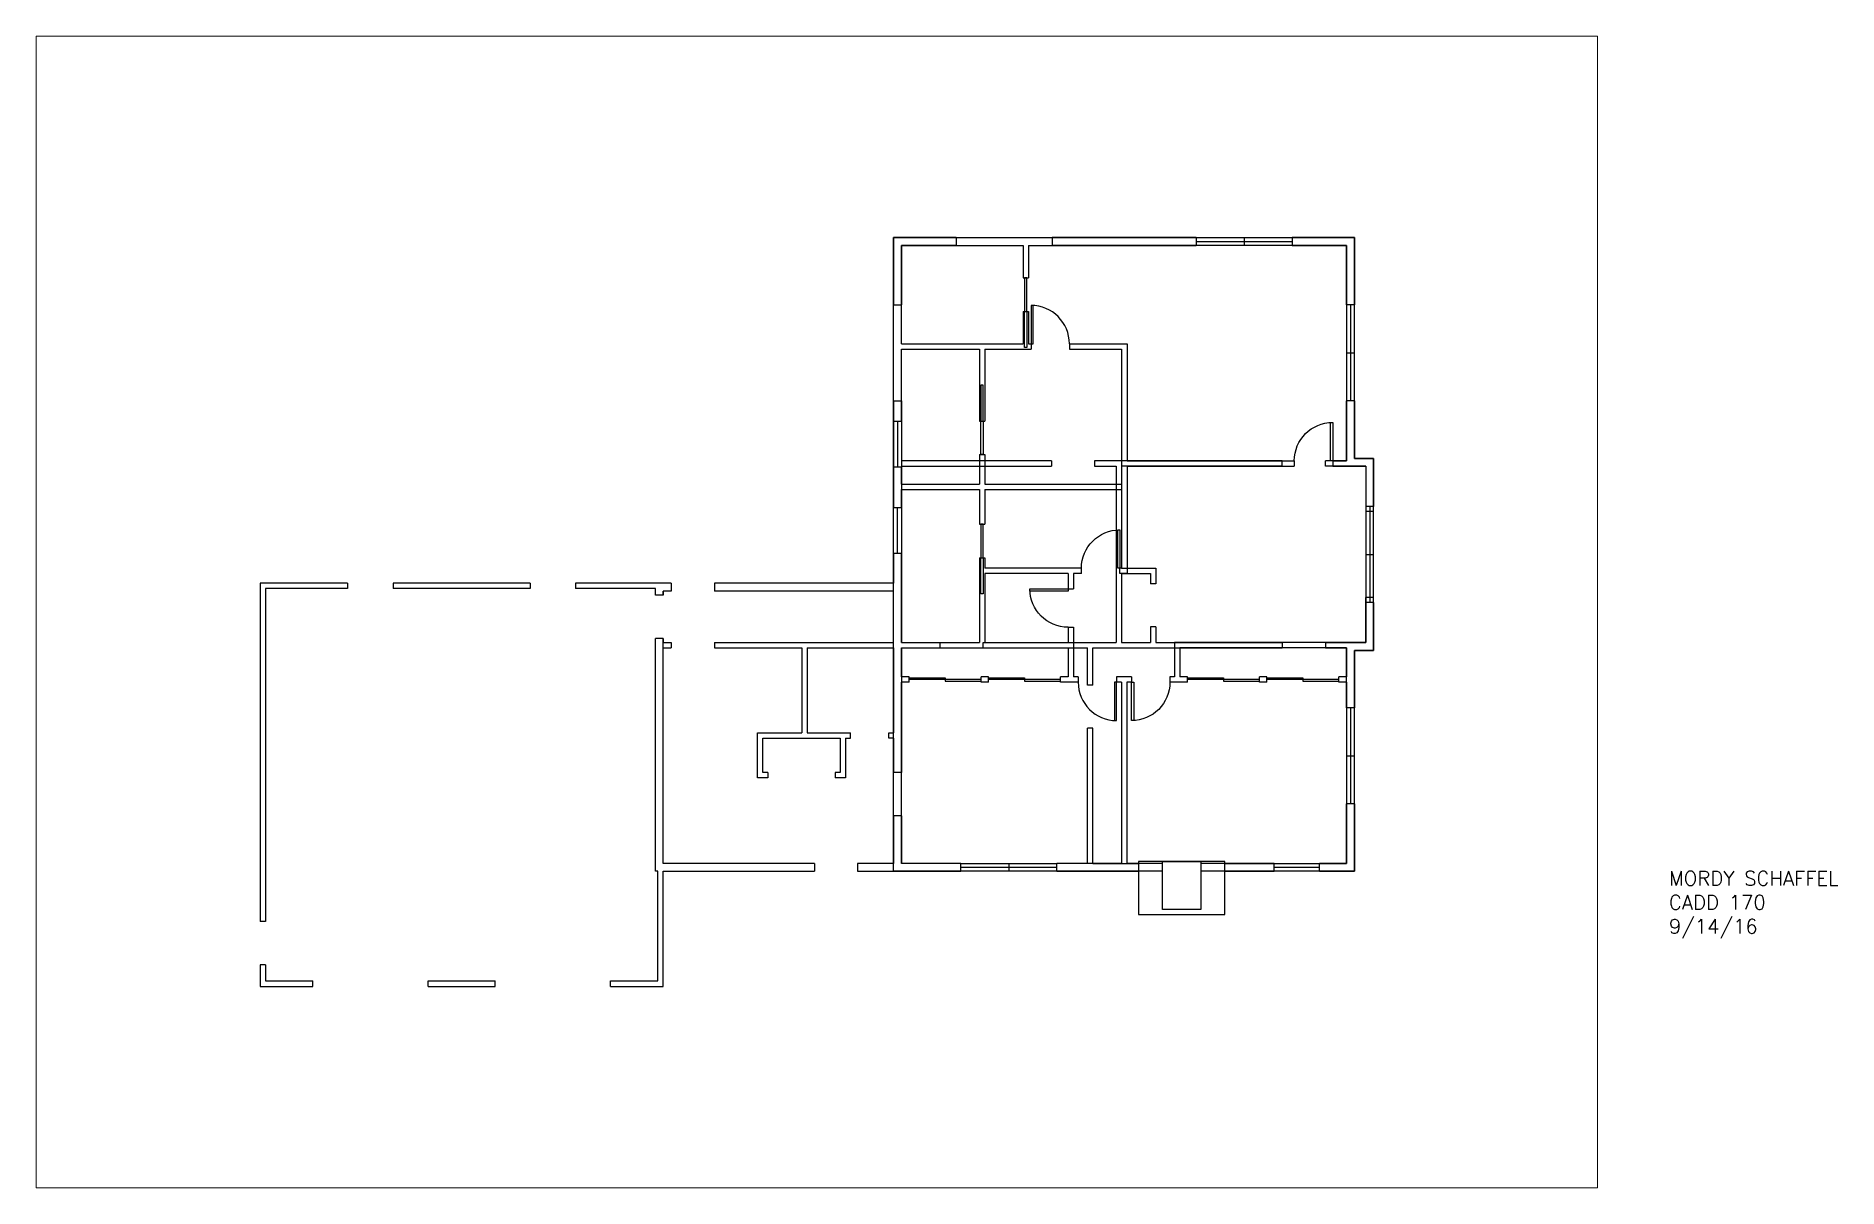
# Paper-space layout 'Arch D' of a CAD drawing. Header units: inches. Extents: x 1.5 to 32.8, y 1.5 to 21.5.
# The model-space entities are those that its viewports show. They can reach past a viewport. Long polylines and large blocks are cut down to what shows.
import ezdxf

# ---------------------------------------------------------------- set-up
doc = ezdxf.new("R2010")
doc.units = ezdxf.units.IN
doc.header["$MEASUREMENT"] = 0
for name, color, linetype in [('flr-1', 30, 'Continuous'), ('flr-1-a-glaz', 2, 'Continuous'), ('flr-2', 150, 'Continuous'), ('flr-2-a-door', 2, 'Continuous'), ('flr-2-a-glaz', 2, 'Continuous'), ('flr-2-a-glaz-sill', 1, 'Continuous')]:
    doc.layers.add(name, color=color, linetype=linetype)
doc.layers.get('flr-1-a-glaz').off()
doc.styles.add('Roman', font='romans')

# ---------------------------------------------------------------- blocks, each defined once
blk = doc.blocks.new('door-36')
blk.add_lwpolyline([(0, 0), (2, 0), (2, 36), (0, 36)], close=True)
blk.add_arc((0, 0), 36, 0, 90)
blk = doc.blocks.new('pocket-28')
for p, q in [((-28, 1.375), (-28, 3.375)), ((-28, 3.375), (0, 3.375)), ((0, 1.375), (-28, 1.375)), ((30, 3.375), (0, 3.375)), ((0, 3.375), (0, 1.375)), ((0, 1.375), (30, 1.375)), ((0, 1.375), (0, 0)), ((30, 1.375), (30, 3.375))]:
    blk.add_line(p, q)
blk = doc.blocks.new('flr-2')
at = {"layer": 'flr-2'}
for p, q in [((0, 0), (252, 0)), ((0, -153), (0, 0)), ((252, 0), (252, -6.5)), ((332, 0), (332, -6.5)), ((332, 0), (384, 0)), ((384, 0), (384, -56)), ((6.5, -6.5), (108, -6.5)), ((6.5, -88.5), (6.5, -6.5)), ((108, -6.5), (108, -33.5)), ((112.5, -6.5), (112.5, -33.5)), ((112.5, -6.5), (252, -6.5)), ((332, -6.5), (377.5, -6.5)), ((377.5, -6.5), (377.5, -56)), ((108, -33.5), (112.5, -33.5)), ((384, -56), (377.5, -56)), ((108, -61.5), (112.5, -61.5)), ((108, -61.5), (108, -88.5)), ((112.5, -61.5), (112.5, -88.5)), ((6.5, -88.5), (108, -88.5)), ((112.5, -88.5), (114.5, -88.5)), ((114.5, -88.5), (114.5, -93)), ((146.5, -88.5), (146.5, -93)), ((146.5, -88.5), (194.5, -88.5)), ((194.5, -88.5), (194.5, -186)), ((6.5, -93), (71.5, -93)), ((6.5, -153), (6.5, -93)), ((71.5, -93), (71.5, -152.875)), ((76, -93), (76, -152.875)), ((76, -93), (114.5, -93)), ((146.5, -93), (190, -93)), ((190, -93), (190, -205.375)), ((384, -136), (377.5, -136)), ((377.5, -136), (377.5, -186)), ((384, -136), (384, -184)), ((0, -153), (6.5, -153)), ((71.5, -152.875), (76, -152.875)), ((0, -191), (6.5, -191)), ((0, -225), (0, -191)), ((6.5, -205.375), (6.5, -191)), ((71.5, -180.875), (76, -180.875)), ((71.5, -180.875), (71.5, -205.375)), ((76, -180.875), (76, -205.375)), ((194.5, -186), (333.875, -186)), ((194.5, -190.5), (333.875, -190.5)), ((194.5, -190.5), (194.5, -280)), ((333.875, -186), (333.875, -190.5)), ((365.875, -186), (365.875, -190.5)), ((365.875, -186), (377.5, -186)), ((365.875, -190.5), (393.5, -190.5)), ((384, -184), (400, -184)), ((393.5, -190.5), (393.5, -224)), ((400, -184), (400, -224)), ((6.5, -205.375), (71.5, -205.375)), ((6.5, -209.875), (71.5, -209.875)), ((6.5, -225), (6.5, -209.875)), ((71.5, -209.875), (71.5, -238.875)), ((76, -205.375), (190, -205.375)), ((76, -209.875), (190, -209.875)), ((76, -209.875), (76, -238.875)), ((190, -209.875), (190, -275.5)), ((0, -225), (6.5, -225)), ((400, -224), (393.5, -224)), ((71.5, -238.875), (76, -238.875)), ((0, -528), (0, -263)), ((0, -263), (6.5, -263)), ((6.5, -337.5), (6.5, -263)), ((71.5, -266.875), (76, -266.875)), ((71.5, -266.875), (71.5, -337.5)), ((76, -266.875), (76, -275.5)), ((156.5, -275.5), (76, -275.5)), ((145.5, -280), (76, -280)), ((76, -280), (76, -337.5)), ((145.5, -280), (145.5, -292.75)), ((150, -280), (150, -292.75)), ((156.5, -280), (150, -280)), ((156.5, -280), (156.5, -275.5)), ((190, -275.5), (188.5, -275.5)), ((188.5, -280), (188.5, -275.5)), ((194.5, -280), (188.5, -280)), ((145.5, -292.75), (150, -292.75)), ((400, -304), (393.5, -304)), ((393.5, -304), (393.5, -337.5)), ((400, -304), (400, -344)), ((145.5, -324.75), (150, -324.75)), ((145.5, -324.75), (145.5, -337.5)), ((150, -324.75), (150, -366)), ((6.5, -337.5), (71.5, -337.5)), ((6.5, -342), (145.5, -342)), ((6.5, -366), (6.5, -342)), ((76, -337.5), (145.5, -337.5)), ((145.5, -342), (145.5, -366)), ((393.5, -337.5), (234, -337.5)), ((234, -337.5), (234, -366)), ((238.5, -342), (238.5, -366)), ((377.5, -342), (238.5, -342)), ((377.5, -342), (377.5, -366)), ((377.5, -342), (377.5, -366)), ((400, -344), (384, -344)), ((384, -344), (384, -392)), ((13, -366), (6.5, -366)), ((6.5, -521.5), (6.5, -370.5)), ((13, -370.5), (6.5, -370.5)), ((13, -370.5), (13, -366)), ((73, -370.5), (73, -366)), ((79, -366), (73, -366)), ((79, -370.5), (73, -370.5)), ((79, -370.5), (79, -366)), ((145.5, -366), (139, -366)), ((139, -370.5), (139, -366)), ((153.75, -370.5), (139, -370.5)), ((153.75, -366), (150, -366)), ((153.75, -366), (153.75, -370.5)), ((185.75, -366), (185.75, -370.5)), ((198.25, -366), (185.75, -366)), ((189.75, -370.5), (185.75, -370.5)), ((189.75, -370.5), (189.75, -521.5)), ((194.25, -370.5), (194.25, -521.5)), ((198.25, -370.5), (194.25, -370.5)), ((198.25, -366), (198.25, -370.5)), ((234, -366), (230.25, -366)), ((230.25, -366), (230.25, -370.5)), ((245, -370.5), (230.25, -370.5)), ((245, -366), (238.5, -366)), ((245, -370.5), (245, -366)), ((305, -370.5), (305, -366)), ((311, -366), (305, -366)), ((311, -370.5), (305, -370.5)), ((311, -370.5), (311, -366)), ((377.5, -366), (371, -366)), ((371, -370.5), (371, -366)), ((377.5, -370.5), (371, -370.5)), ((377.5, -370.5), (377.5, -392)), ((384, -392), (377.5, -392)), ((384, -472), (377.5, -472)), ((377.5, -472), (377.5, -521.5)), ((384, -472), (384, -528)), ((56, -521.5), (6.5, -521.5)), ((56, -528), (56, -521.5)), ((189.75, -521.5), (136, -521.5)), ((136, -528), (136, -521.5)), ((224, -521.5), (194.25, -521.5)), ((224, -560), (224, -520)), ((224, -520), (256, -520)), ((256, -520), (256, -560)), ((317, -521.5), (256, -521.5)), ((317, -528), (317, -521.5)), ((377.5, -521.5), (355, -521.5)), ((355, -528), (355, -521.5)), ((56, -528), (0, -528)), ((224, -528), (136, -528)), ((317, -528), (256, -528)), ((384, -528), (355, -528)), ((256, -560), (224, -560))]:
    blk.add_line(p, q, dxfattribs=at)
at = {"layer": 'flr-2-a-door'}
for p, q in [((13, -368.25), (13, -366.75)), ((13, -366.75), (43, -366.75)), ((73, -368.25), (13, -368.25)), ((43, -366.75), (43, -369.75)), ((43, -369.75), (73, -369.75)), ((73, -369.75), (73, -368.25)), ((79, -368.25), (79, -366.75)), ((79, -366.75), (109, -366.75)), ((139, -368.25), (79, -368.25)), ((109, -366.75), (109, -369.75)), ((109, -369.75), (139, -369.75)), ((139, -369.75), (139, -368.25)), ((245, -368.25), (245, -366.75)), ((245, -366.75), (275, -366.75)), ((305, -368.25), (245, -368.25)), ((275, -366.75), (275, -369.75)), ((275, -369.75), (305, -369.75)), ((305, -369.75), (305, -368.25)), ((311, -368.25), (311, -366.75)), ((311, -366.75), (341, -366.75)), ((371, -368.25), (311, -368.25)), ((341, -366.75), (341, -369.75)), ((341, -369.75), (371, -369.75)), ((371, -369.75), (371, -368.25))]:
    blk.add_line(p, q, dxfattribs=at)
at = {"layer": 'flr-2-a-glaz'}
for p, q in [((292, 0), (292, -6.5)), ((252, -3.25), (332, -3.25)), ((380.75, -56), (380.75, -136)), ((377.5, -96), (384, -96)), ((3.25, -153), (3.25, -191)), ((3.25, -263), (3.25, -225)), ((396.75, -224), (396.75, -304)), ((393.5, -264), (400, -264)), ((380.75, -392), (380.75, -472)), ((377.5, -432), (384, -432)), ((56, -524.75), (136, -524.75)), ((96, -521.5), (96, -528)), ((317, -524.75), (355, -524.75))]:
    blk.add_line(p, q, dxfattribs=at)
at = {"layer": 'flr-2-a-glaz-sill'}
for p, q in [((252, 0), (332, 0)), ((332, -6.5), (252, -6.5)), ((377.5, -56), (377.5, -136)), ((384, -136), (384, -56)), ((0, -191), (0, -153)), ((6.5, -153), (6.5, -191)), ((0, -263), (0, -225)), ((6.5, -225), (6.5, -263)), ((393.5, -224), (393.5, -304)), ((400, -304), (400, -224)), ((377.5, -392), (377.5, -472)), ((384, -472), (384, -392)), ((56, -521.5), (136, -521.5)), ((317, -521.5), (355, -521.5)), ((136, -528), (56, -528)), ((355, -528), (317, -528))]:
    blk.add_line(p, q, dxfattribs=at)
at = {"layer": 'flr-2-a-door', "xscale": -1, "rotation": 89.99999999999977}
for p in [(112.5, -61.5), (76, -266.875)]:
    blk.add_blockref('pocket-28', p, dxfattribs=at)
at = {"layer": 'flr-2-a-door', "yscale": 0.8888888888888888, "zscale": 0.8888888888888888}
for p, xscale in [((114.5, -88.5), 0.8888888888888888), ((365.875, -186), -0.8888888888888888), ((188.5, -275.5), -0.8888888888888888)]:
    blk.add_blockref('door-36', p, dxfattribs=dict(at, xscale=xscale))
at = {"layer": 'flr-2-a-door', "rotation": 90}
blk.add_blockref('pocket-28', (76, -152.875), dxfattribs=at)
at = {"layer": 'flr-2-a-door', "yscale": 0.8888888888888888, "zscale": 0.8888888888888888}
for p, xscale, rotation in [((145.5, -292.75), -0.8888888888888888, 90), ((185.75, -370.5), 0.8888888888888888, 180), ((198.25, -370.5), -0.8888888888888888, 180)]:
    blk.add_blockref('door-36', p, dxfattribs=dict(at, xscale=xscale, rotation=rotation))

msp = doc.modelspace()

# ---------------------------------------------------------------- linework, layer by layer
at = {"layer": 'flr-1'}
for p, q in [((0, 0), (0, -56)), ((52, 0), (0, 0)), ((52, 0), (52, -6.5)), ((132, 0), (132, -6.5)), ((252, 0), (132, 0)), ((252, 0), (252, -6.5)), ((384, 0), (332, 0)), ((332, 0), (332, -6.5)), ((384, -56), (384, 0)), ((6.5, -6.5), (6.5, -56)), ((52, -6.5), (6.5, -6.5)), ((252, -6.5), (132, -6.5)), ((377.5, -6.5), (332, -6.5)), ((377.5, -56), (377.5, -6.5)), ((0, -56), (6.5, -56)), ((384, -56), (377.5, -56)), ((0, -136), (6.5, -136)), ((0, -136), (0, -225)), ((6.5, -136), (6.5, -186)), ((377.5, -186), (377.5, -136)), ((384, -136), (377.5, -136)), ((384, -184), (384, -136)), ((131.5, -186), (6.5, -186)), ((6.5, -190.5), (131.5, -190.5)), ((6.5, -190.5), (6.5, -225)), ((131.5, -186), (131.5, -190.5)), ((167.5, -186), (167.5, -190.5)), ((323.875, -186), (167.5, -186)), ((167.5, -190.5), (185.5, -190.5)), ((185.5, -190.5), (185.5, -337.5)), ((190, -190.5), (190, -275.5)), ((323.875, -190.5), (190, -190.5)), ((323.875, -190.5), (323.875, -186)), ((377.5, -186), (359.875, -186)), ((359.875, -190.5), (359.875, -186)), ((393.5, -190.5), (359.875, -190.5)), ((400, -184), (384, -184)), ((393.5, -190.5), (393.5, -228)), ((400, -228), (400, -184)), ((0, -225), (6.5, -225)), ((393.5, -228), (400, -228)), ((0, -263), (6.5, -263)), ((0, -263), (0, -288)), ((6.5, -263), (6.5, -337.5)), ((190, -275.5), (218.5, -275.5)), ((190, -280), (214, -280)), ((190, -280), (190, -337.5)), ((214, -280), (214, -288.5)), ((218.5, -275.5), (218.5, -288.5)), ((-528, -288), (-528, -570)), ((-528, -288), (-528, -570)), ((-455, -288), (-528, -288)), ((-523.5, -292.5), (-523.5, -570)), ((-455, -292.5), (-523.5, -292.5)), ((-455, -288), (-455, -292.5)), ((-417, -288), (-417, -292.5)), ((-303, -288), (-417, -288)), ((-303, -292.5), (-417, -292.5)), ((-303, -288), (-303, -292.5)), ((-185.375, -288), (-265, -288)), ((-265, -288), (-265, -292.5)), ((-198.5, -292.5), (-265, -292.5)), ((-198.5, -298), (-198.5, -292.5)), ((-192, -298), (-198.5, -298)), ((-192, -294.5), (-192, -298)), ((-185.375, -294.5), (-192, -294.5)), ((-192, -298), (-192, -294.5)), ((-185.375, -288), (-185.375, -294.5)), ((0, -288), (-149.375, -288)), ((-149.375, -288), (-149.375, -294.5)), ((0, -294.5), (-149.375, -294.5)), ((0, -337.5), (0, -294.5)), ((218.5, -288.5), (214, -288.5)), ((393.5, -337.5), (393.5, -300)), ((400, -300), (393.5, -300)), ((400, -344), (400, -300)), ((218.5, -324.5), (214, -324.5)), ((214, -324.5), (214, -337.5)), ((218.5, -324.5), (218.5, -337.5)), ((-198.5, -528), (-198.5, -334)), ((-192, -334), (-198.5, -334)), ((-192, -521.5), (-192, -334)), ((-192, -334), (-192, -337.5)), ((-192, -337.5), (-185.375, -337.5)), ((-192, -342), (-185.375, -342)), ((-185.375, -337.5), (-185.375, -342)), ((-149.375, -337.5), (-149.375, -342)), ((-149.375, -337.5), (0, -337.5)), ((-149.375, -342), (-76.5, -342)), ((-76.5, -342), (-76.5, -412.625)), ((-72, -342), (-72, -412.625)), ((-72, -342), (0, -342)), ((0, -342), (0, -412.625)), ((6.5, -337.5), (38.75, -337.5)), ((6.5, -342), (6.5, -445.875)), ((6.5, -342), (38.75, -342)), ((38.75, -342), (38.75, -337.5)), ((74.75, -342), (74.75, -337.5)), ((74.75, -337.5), (185.5, -337.5)), ((74.75, -342), (161.625, -342)), ((161.625, -372.875), (161.625, -342)), ((166.125, -342), (323.875, -342)), ((166.125, -372.875), (166.125, -342)), ((190, -337.5), (214, -337.5)), ((218.5, -337.5), (323.875, -337.5)), ((323.875, -337.5), (323.875, -342)), ((359.875, -337.5), (359.875, -342)), ((359.875, -337.5), (393.5, -337.5)), ((359.875, -342), (377.5, -342)), ((377.5, -392), (377.5, -342)), ((384, -344), (400, -344)), ((384, -392), (384, -344)), ((166.125, -372.875), (161.625, -372.875)), ((384, -392), (377.5, -392)), ((-113.5, -450.125), (-113.5, -412.625)), ((-113.5, -412.625), (-76.5, -412.625)), ((-109, -417.125), (-44.5, -417.125)), ((-109, -445.625), (-109, -417.125)), ((-72, -412.625), (-36, -412.625)), ((-44.5, -417.125), (-44.5, -445.625)), ((-40, -417.125), (-36, -417.125)), ((-40, -417.125), (-40, -450.125)), ((-36, -417.125), (-36, -412.625)), ((-4, -412.625), (0, -412.625)), ((-4, -417.125), (-4, -412.625)), ((0, -417.125), (-4, -417.125)), ((0, -417.125), (0, -445.875)), ((161.625, -521.5), (161.625, -408.875)), ((166.125, -408.875), (161.625, -408.875)), ((166.125, -521.5), (166.125, -408.875)), ((-104.75, -450.125), (-113.5, -450.125)), ((-104.75, -445.625), (-109, -445.625)), ((-104.75, -445.625), (-104.75, -450.125)), ((-44.5, -445.625), (-48.75, -445.625)), ((-48.75, -445.625), (-48.75, -450.125)), ((-40, -450.125), (-48.75, -450.125)), ((6.5, -445.875), (0, -445.875)), ((377.5, -521.5), (377.5, -472)), ((384, -472), (377.5, -472)), ((384, -528), (384, -472)), ((6.5, -481.875), (0, -481.875)), ((0, -481.875), (0, -521.5)), ((6.5, -481.875), (6.5, -521.5)), ((-66, -521.5), (-192, -521.5)), ((-66, -521.5), (-66, -528)), ((0, -521.5), (-30, -521.5)), ((-30, -521.5), (-30, -528)), ((56, -521.5), (6.5, -521.5)), ((56, -528), (56, -521.5)), ((161.625, -521.5), (136, -521.5)), ((136, -528), (136, -521.5)), ((166.125, -521.5), (204, -521.5)), ((204, -520), (204, -564)), ((276, -520), (204, -520)), ((276, -564), (276, -520)), ((276, -521.5), (317, -521.5)), ((317, -528), (317, -521.5)), ((355, -528), (355, -521.5)), ((355, -521.5), (377.5, -521.5)), ((-196.5, -528), (-198.5, -528)), ((-196.5, -619.5), (-196.5, -528)), ((-192, -624), (-192, -528)), ((-192, -528), (-66, -528)), ((-30, -528), (56, -528)), ((136, -528), (204, -528)), ((276, -528), (317, -528)), ((355, -528), (384, -528)), ((-523.5, -570), (-528, -570)), ((204, -564), (276, -564)), ((-523.5, -606), (-528, -606)), ((-528, -606), (-528, -624)), ((-528, -606), (-528, -624)), ((-523.5, -606), (-523.5, -619.5)), ((-528, -624), (-484, -624)), ((-523.5, -619.5), (-484, -619.5)), ((-484, -624), (-484, -619.5)), ((-388, -624), (-388, -619.5)), ((-388, -619.5), (-332, -619.5)), ((-388, -624), (-332, -624)), ((-332, -624), (-332, -619.5)), ((-236, -624), (-236, -619.5)), ((-236, -619.5), (-196.5, -619.5)), ((-236, -624), (-192, -624))]:
    msp.add_line(p, q, dxfattribs=at)

# ---------------------------------------------------------------- block references
at = {"layer": 'flr-1-a-glaz'}
msp.add_blockref('flr-2', (0, 0), dxfattribs=at)

psp = doc.layouts.new('Arch D')

# ---------------------------------------------------------------- texts
at = {"insert": (29.847, 7), "char_height": 0.25, "attachment_point": 1, "style": 'Roman'}
psp.add_mtext_dynamic_manual_height_columns('MORDY SCHAFFEL\\PCADD 170\\P9/14/16', width=3.5, gutter_width=2.5, heights=[0], dxfattribs=at)

# ---------------------------------------------------------------- viewports
at = {"layer": 'flr-1', "view_target_point": (-64, -312)}
psp.add_viewport(center=(15.055, 11.5), size=(27.111, 20), view_center_point=(0, 0), view_height=960, dxfattribs=at)

doc.saveas('drawing.dxf')
